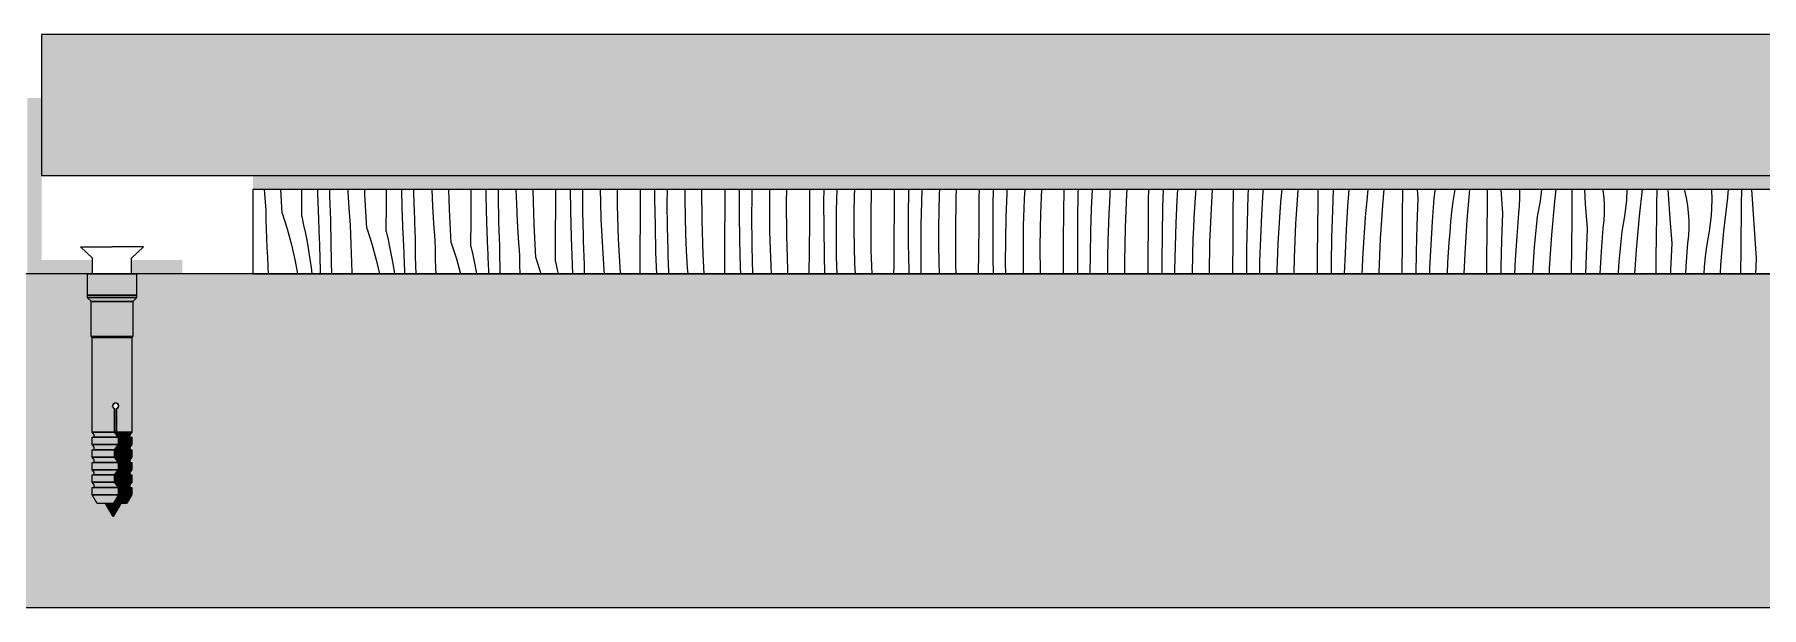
# Model space of a CAD drawing. Header units: millimetres. Extents: x -5804 to 56024, y 506 to 54141.
# Drawn here: x 23991 to 26443, y 4555 to 5369 of the extents above; entities that cross this region are included whole.
import ezdxf

# ---------------------------------------------------------------- set-up
doc = ezdxf.new("R2010")
doc.units = ezdxf.units.MM
for name, color, linetype, lineweight in [('02', 251, 'Continuous', 15), ('2D Drafting - General121', 255, 'Continuous', 0), ('2D Drafting - General2', 251, 'Continuous', 15), ('2D Drafting - General81', 251, 'Continuous', 20)]:
    doc.layers.add(name, color=color, linetype=linetype, lineweight=lineweight)

# ---------------------------------------------------------------- blocks, each defined once
blk = doc.blocks.new('*X66')
at = {"layer": '2D Drafting - General81', "linetype": 'Continuous'}
for p, q in [((-70904.1, -134796.9), (-70904.5, -134791.3)), ((-70902.3, -134821), (-70904.1, -134796.9)), ((-70879.5, -134825), (-70881.3, -134791.3)), ((-70851.7, -134829.9), (-70851.4, -134791.3)), ((-70828.9, -134796), (-70829, -134791.3)), ((-70827.5, -134834.2), (-70828.9, -134796)), ((-70811.9, -134792.8), (-70811.9, -134791.3)), ((-70811.8, -134798.4), (-70811.9, -134792.8)), ((-70785.5, -134794), (-70785.6, -134791.3)), ((-70784.1, -134818.1), (-70785.5, -134794)), ((-70762, -134798.4), (-70762.2, -134791.3)), ((-70731.4, -134811.7), (-70731.2, -134791.3)), ((-70708.9, -134817.2), (-70709.5, -134791.3)), ((-70691.9, -134814), (-70692.3, -134791.3)), ((-70665.4, -134815.1), (-70666.5, -134791.3)), ((-70641.9, -134819.6), (-70642.7, -134791.3)), ((-70611.3, -134832.9), (-70611, -134793.6)), ((-70611, -134793.6), (-70611, -134791.3)), ((-70589.8, -134800.2), (-70589.9, -134791.3)), ((-70572.5, -134802.1), (-70572.5, -134791.3)), ((-70546.5, -134812.2), (-70547.1, -134791.3)), ((-70523.3, -134793), (-70523.3, -134791.3)), ((-70521.8, -134840.8), (-70523.3, -134793)), ((-70491, -134814.7), (-70490.8, -134791.3)), ((-70469.7, -134821.4), (-70470.2, -134791.3)), ((-70452.4, -134823.3), (-70452.6, -134791.3)), ((-70427.1, -134809.2), (-70427.4, -134791.3)), ((-70403.2, -134814.1), (-70403.3, -134791.3)), ((-70370.9, -134835.9), (-70370.6, -134796.6)), ((-70370.6, -134796.6), (-70370.6, -134791.3)), ((-70350.2, -134804.4), (-70350.3, -134791.3)), ((-70332.6, -134811.4), (-70332.4, -134791.3)), ((-70307.4, -134806.2), (-70307.4, -134791.3)), ((-70283.1, -134835.3), (-70283.4, -134791.3)), ((-70250.5, -134817.7), (-70250.3, -134791.3)), ((-70230.1, -134825.6), (-70230.3, -134791.3)), ((-70212.3, -134799.5), (-70212.1, -134791.3)), ((-70187.3, -134803.3), (-70187.2, -134791.3)), ((-70163.4, -134808.7), (-70163.1, -134791.3)), ((-70130.2, -134799.6), (-70130.1, -134791.3)), ((-70110.2, -134808.6), (-70110.1, -134791.3)), ((-70092.2, -134820.7), (-70091.6, -134791.3)), ((-70066.9, -134800.3), (-70066.6, -134791.3)), ((-70043.3, -134829.8), (-70042.6, -134791.3)), ((-70010.1, -134820.7), (-70009.9, -134791.3)), ((-69990.2, -134829.8), (-69989.9, -134791.6)), ((-69989.9, -134791.6), (-69989.9, -134791.3)), ((-69971.5, -134808.8), (-69970.9, -134791.3)), ((-69946.1, -134797.3), (-69945.9, -134791.3)), ((-69922.4, -134803.2), (-69921.9, -134791.3)), ((-69889.7, -134802.6), (-69889.6, -134791.3)), ((-69869.9, -134812.8), (-69869.5, -134791.3)), ((-69851.4, -134830), (-69850.3, -134797)), ((-69850.3, -134797), (-69850, -134791.3)), ((-69825.4, -134804), (-69824.8, -134791.3)), ((-69802.3, -134824.4), (-69801, -134791.3)), ((-69769.7, -134823.7), (-69769.4, -134791.3)), ((-69749.8, -134834), (-69749.2, -134795.8)), ((-69749.2, -134795.8), (-69749, -134791.3)), ((-69730.2, -134818.2), (-69729, -134791.3)), ((-69704.6, -134810.7), (-69703.7, -134796.2)), ((-69703.7, -134796.2), (-69703.4, -134791.3)), ((-69680.3, -134797.8), (-69679.9, -134791.3)), ((-69649.3, -134805.5), (-69649.1, -134791.3)), ((-69629.1, -134817), (-69628.4, -134791.3)), ((-69608.6, -134806.3), (-69607.7, -134791.3)), ((-69582.7, -134802.9), (-69581.8, -134791.3)), ((-69560.2, -134818.9), (-69558.4, -134791.3)), ((-69529.2, -134826.7), (-69528.9, -134791.3)), ((-69508, -134800), (-69507.7, -134791.3)), ((-69488.5, -134827.5), (-69486.5, -134794.5)), ((-69486.5, -134794.5), (-69486.3, -134791.3)), ((-69461.5, -134809.6), (-69460.2, -134795.1)), ((-69460.2, -134795.1), (-69459.8, -134791.3)), ((-69440.2, -134840.1), (-69437.1, -134792.4)), ((-69437.1, -134792.4), (-69437, -134791.3)), ((-69408.8, -134808.5), (-69408.6, -134791.3)), ((-69387.9, -134821.2), (-69386.8, -134791.3)), ((-69366.4, -134815.7), (-69364.6, -134791.3)), ((-69338.7, -134801.9), (-69337.6, -134791.3)), ((-69317, -134813.6), (-69315, -134791.3)), ((-69288.7, -134829.7), (-69288.4, -134791.3)), ((-69266.4, -134804.2), (-69267.4, -134791.3)), ((-69243.9, -134803.9), (-69242.7, -134793.2)), ((-69242.7, -134793.2), (-69242.6, -134791.3)), ((-69217.1, -134808.6), (-69214, -134791.3)), ((-69196.9, -134834.7), (-69193.1, -134791.3)), ((-69168.3, -134811.5), (-69168.1, -134791.3)), ((-69146.4, -134825.4), (-69148.9, -134791.3)), ((-69122.1, -134793), (-69122.2, -134791.3)), ((-69122.1, -134803.7), (-69122.1, -134793)), ((-69093.1, -134808), (-69091.2, -134791.3)), ((-69072.7, -134808.3), (-69070.8, -134791.3)), ((-69048, -134811.8), (-69047.8, -134791.3)), ((-69028.9, -134811.7), (-69030.2, -134791.3)), ((-69003.9, -134792.8), (-69004.2, -134791.3)), ((-69002.7, -134803.4), (-69003.9, -134792.8)), ((-68970.5, -134807.1), (-68969.7, -134791.3)), ((-68952.6, -134829.4), (-68948.3, -134791.3)), ((-68927.7, -134812.1), (-68927.4, -134791.3)), ((-68911.1, -134798.1), (-68911.5, -134791.3)), ((-68888.2, -134792.9), (-68888.7, -134791.3)), ((-68885.7, -134803.4), (-68888.2, -134792.9)), ((-68849.3, -134806.1), (-68849.6, -134791.3)), ((-68827.2, -134803.1), (-68826.4, -134796.3)), ((-68826.4, -134796.3), (-68825.9, -134791.3)), ((-68807.4, -134812.4), (-68807.1, -134791.5)), ((-68807.1, -134791.5), (-68807.1, -134791.3)), ((-68791, -134819.3), (-68792.7, -134791.3)), ((-70902.1, -134834.3), (-70902.3, -134821)), ((-70811.6, -134803.9), (-70811.8, -134798.4)), ((-70811.4, -134809.5), (-70811.6, -134803.9)), ((-70811.2, -134815), (-70811.4, -134809.5)), ((-70811, -134820.6), (-70811.2, -134815)), ((-70810.8, -134826.1), (-70811, -134820.6)), ((-70782.3, -134842.1), (-70784.1, -134818.1)), ((-70759.4, -134846.2), (-70762, -134798.4)), ((-70731.6, -134851.1), (-70731.4, -134811.7)), ((-70707.5, -134855.3), (-70708.9, -134817.2)), ((-70691.7, -134819.5), (-70691.9, -134814)), ((-70691.5, -134825.1), (-70691.7, -134819.5)), ((-70664, -134839.2), (-70665.4, -134815.1)), ((-70639.4, -134867.3), (-70641.9, -134819.6)), ((-70588.8, -134838.4), (-70589.8, -134800.2)), ((-70571.8, -134835.2), (-70572.5, -134802.1)), ((-70545.4, -134836.3), (-70546.5, -134812.2)), ((-70491.2, -134854.1), (-70491, -134814.7)), ((-70468.7, -134859.5), (-70469.7, -134821.4)), ((-70426.4, -134833.4), (-70427.1, -134809.2)), ((-70401.8, -134861.9), (-70403.2, -134814.1)), ((-70349.6, -134842.6), (-70350.2, -134804.4)), ((-70332.3, -134844.5), (-70332.6, -134811.4)), ((-70307, -134830.4), (-70307.4, -134806.2)), ((-70250.8, -134857.1), (-70250.5, -134817.7)), ((-70212.5, -134832.6), (-70212.3, -134799.5)), ((-70187.3, -134827.4), (-70187.3, -134803.3)), ((-70163.1, -134856.5), (-70163.4, -134808.7)), ((-70130.5, -134838.9), (-70130.2, -134799.6)), ((-70110.1, -134846.8), (-70110.2, -134808.6)), ((-70092.4, -134853.8), (-70092.2, -134820.7)), ((-70067.3, -134824.4), (-70066.9, -134800.3)), ((-70010.4, -134860.1), (-70010.1, -134820.7)), ((-69972.1, -134841.9), (-69971.5, -134808.8)), ((-69947.2, -134845.6), (-69946.8, -134821.5)), ((-69946.8, -134821.5), (-69946.1, -134797.3)), ((-69923.2, -134851), (-69922.4, -134803.2)), ((-69890, -134841.9), (-69889.7, -134802.6)), ((-69870.1, -134850.9), (-69869.9, -134812.8)), ((-69826.8, -134842.6), (-69826, -134818.5)), ((-69826, -134818.5), (-69825.4, -134804)), ((-69731.3, -134851.2), (-69730.2, -134818.2)), ((-69705.4, -134825.2), (-69704.6, -134810.7)), ((-69682.3, -134845.5), (-69680.3, -134797.8)), ((-69649.6, -134844.9), (-69649.3, -134805.5)), ((-69629.7, -134855.1), (-69629.1, -134817)), ((-69610.2, -134839.3), (-69608.6, -134806.3)), ((-69584.5, -134831.8), (-69583.7, -134817.4)), ((-69583.7, -134817.4), (-69582.7, -134802.9)), ((-69562.2, -134866.7), (-69560.2, -134818.9)), ((-69509, -134838.1), (-69508, -134800)), ((-69462.6, -134824.1), (-69461.5, -134809.6)), ((-69409.1, -134847.9), (-69408.8, -134808.5)), ((-69389, -134859.3), (-69387.9, -134821.2)), ((-69368.5, -134848.7), (-69366.4, -134815.7)), ((-69341.4, -134830.8), (-69340.1, -134816.3)), ((-69340.1, -134816.3), (-69338.7, -134801.9)), ((-69320.1, -134861.3), (-69317, -134813.6)), ((-69267.9, -134842.3), (-69266.4, -134804.2)), ((-69246.4, -134836.8), (-69243.9, -134803.9)), ((-69218.7, -134823), (-69217.1, -134808.6)), ((-69168.7, -134850.9), (-69168.3, -134811.5)), ((-69123.8, -134825.1), (-69122.7, -134814.4)), ((-69122.7, -134814.4), (-69122.1, -134803.7)), ((-69097.1, -134829.8), (-69093.1, -134808)), ((-69076.9, -134855.9), (-69072.7, -134808.3)), ((-69048.2, -134832.7), (-69048, -134811.8)), ((-69026.3, -134846.6), (-69028.9, -134811.7)), ((-69002.1, -134814.1), (-69002.7, -134803.4)), ((-69002, -134824.9), (-69002.1, -134814.1)), ((-68973, -134829.1), (-68970.5, -134807.1)), ((-68928, -134833), (-68927.7, -134812.1)), ((-68908.8, -134832.9), (-68911.1, -134798.1)), ((-68883.9, -134814), (-68885.7, -134803.4)), ((-68882.6, -134824.6), (-68883.9, -134814)), ((-68850.4, -134828.3), (-68849.3, -134806.1)), ((-68832.5, -134850.6), (-68827.2, -134803.1)), ((-68807.7, -134833.3), (-68807.4, -134812.4)), ((-68788.7, -134854.1), (-68791, -134819.3)), ((-70901.7, -134847.6), (-70902.1, -134834.3)), ((-70879.5, -134825), (-70872.3, -134847.4)), ((-70851.7, -134829.9), (-70849, -134841.9)), ((-70849, -134841.9), (-70846.5, -134853.9)), ((-70827.4, -134838.8), (-70827.5, -134834.2)), ((-70827.1, -134843.5), (-70827.4, -134838.8)), ((-70826.9, -134848.2), (-70827.1, -134843.5)), ((-70810.5, -134831.7), (-70810.8, -134826.1)), ((-70810.3, -134837.2), (-70810.5, -134831.7)), ((-70809.9, -134865.8), (-70810.3, -134837.2)), ((-70782, -134855.5), (-70782.3, -134842.1)), ((-70691.3, -134830.6), (-70691.5, -134825.1)), ((-70691.1, -134836.2), (-70691.3, -134830.6)), ((-70690.9, -134841.7), (-70691.1, -134836.2)), ((-70690.7, -134847.3), (-70690.9, -134841.7)), ((-70662.2, -134863.3), (-70664, -134839.2)), ((-70611.6, -134872.2), (-70611.3, -134832.9)), ((-70587.4, -134876.5), (-70588.8, -134838.4)), ((-70571.6, -134840.7), (-70571.8, -134835.2)), ((-70571.5, -134846.3), (-70571.6, -134840.7)), ((-70543.9, -134860.4), (-70545.4, -134836.3)), ((-70519.3, -134888.5), (-70521.8, -134840.8)), ((-70451.7, -134856.3), (-70452.4, -134823.3)), ((-70425.3, -134857.5), (-70426.4, -134833.4)), ((-70371.2, -134875.2), (-70370.9, -134835.9)), ((-70348.7, -134880.7), (-70349.6, -134842.6)), ((-70331.6, -134877.5), (-70332.3, -134844.5)), ((-70306.3, -134854.5), (-70307, -134830.4)), ((-70281.7, -134883.1), (-70283.1, -134835.3)), ((-70229.6, -134863.7), (-70230.1, -134825.6)), ((-70212.3, -134865.6), (-70212.5, -134832.6)), ((-70187, -134851.6), (-70187.3, -134827.4)), ((-70130.8, -134878.2), (-70130.5, -134838.9)), ((-70067.3, -134848.6), (-70067.3, -134824.4)), ((-70043, -134877.7), (-70043.3, -134829.8)), ((-69990, -134867.9), (-69990.2, -134829.8)), ((-69972.4, -134874.9), (-69972.1, -134841.9)), ((-69947.2, -134869.8), (-69947.2, -134845.6)), ((-69890.3, -134881.2), (-69890, -134841.9)), ((-69852.1, -134863.1), (-69851.4, -134830)), ((-69827.1, -134866.8), (-69826.8, -134842.6)), ((-69803.2, -134872.2), (-69802.3, -134824.4)), ((-69770, -134863.1), (-69769.7, -134823.7)), ((-69750, -134872.1), (-69749.8, -134834)), ((-69706.7, -134863.8), (-69706, -134839.7)), ((-69706, -134839.7), (-69705.4, -134825.2)), ((-69683.1, -134893.3), (-69682.3, -134845.5)), ((-69649.9, -134884.2), (-69649.6, -134844.9)), ((-69611.3, -134872.4), (-69610.2, -134839.3)), ((-69585.3, -134846.3), (-69584.5, -134831.8)), ((-69529.5, -134866.1), (-69529.2, -134826.7)), ((-69509.7, -134876.3), (-69509, -134838.1)), ((-69490.1, -134860.5), (-69488.5, -134827.5)), ((-69464.5, -134853), (-69463.6, -134838.5)), ((-69463.6, -134838.5), (-69462.6, -134824.1)), ((-69442.1, -134887.9), (-69440.2, -134840.1)), ((-69343.5, -134859.7), (-69342.5, -134845.2)), ((-69342.5, -134845.2), (-69341.4, -134830.8)), ((-69289.1, -134869.1), (-69288.7, -134829.7)), ((-69268.9, -134880.5), (-69267.9, -134842.3)), ((-69248.4, -134869.8), (-69246.4, -134836.8)), ((-69221.3, -134851.9), (-69220.1, -134837.5)), ((-69220.1, -134837.5), (-69218.7, -134823)), ((-69200, -134882.4), (-69196.9, -134834.7)), ((-69147.8, -134863.5), (-69146.4, -134825.4)), ((-69126.3, -134858), (-69123.8, -134825.1)), ((-69100, -134858.7), (-69098.6, -134844.2)), ((-69098.6, -134844.2), (-69097.1, -134829.8)), ((-69048.6, -134872.1), (-69048.2, -134832.7)), ((-69003.8, -134846.2), (-69002.6, -134835.6)), ((-69002.6, -134835.6), (-69002, -134824.9)), ((-68977, -134851), (-68973, -134829.1)), ((-68956.8, -134877.1), (-68952.6, -134829.4)), ((-68928.2, -134853.9), (-68928, -134833)), ((-68906.2, -134867.7), (-68908.8, -134832.9)), ((-68882, -134835.3), (-68882.6, -134824.6)), ((-68882.5, -134856.7), (-68882, -134846)), ((-68882, -134846), (-68882, -134835.3)), ((-68853, -134850.3), (-68850.4, -134828.3)), ((-68807.9, -134854.2), (-68807.7, -134833.3)), ((-70901.2, -134860.9), (-70901.7, -134847.6)), ((-70900.7, -134874.2), (-70901.2, -134860.9)), ((-70872.3, -134847.4), (-70866, -134870.1)), ((-70866, -134870.1), (-70860.8, -134893)), ((-70846.5, -134853.9), (-70844.1, -134865.9)), ((-70844.1, -134865.9), (-70842, -134878)), ((-70826.7, -134852.9), (-70826.9, -134848.2)), ((-70826.5, -134857.5), (-70826.7, -134852.9)), ((-70826.3, -134862.2), (-70826.5, -134857.5)), ((-70826, -134866.9), (-70826.3, -134862.2)), ((-70825.8, -134871.5), (-70826, -134866.9)), ((-70809.3, -134894.4), (-70809.9, -134865.8)), ((-70781.6, -134868.8), (-70782, -134855.5)), ((-70781.2, -134882.1), (-70781.6, -134868.8)), ((-70759.4, -134846.2), (-70752.2, -134868.6)), ((-70752.2, -134868.6), (-70746, -134891.2)), ((-70731.6, -134851.1), (-70728.9, -134863)), ((-70728.9, -134863), (-70726.4, -134875)), ((-70707.3, -134860), (-70707.5, -134855.3)), ((-70707.1, -134864.7), (-70707.3, -134860)), ((-70706.9, -134869.4), (-70707.1, -134864.7)), ((-70706.7, -134874), (-70706.9, -134869.4)), ((-70690.5, -134852.8), (-70690.7, -134847.3)), ((-70690.2, -134858.4), (-70690.5, -134852.8)), ((-70689.9, -134887), (-70690.2, -134858.4)), ((-70661.9, -134876.6), (-70662.2, -134863.3)), ((-70639.4, -134867.3), (-70632.1, -134889.7)), ((-70571.3, -134851.8), (-70571.5, -134846.3)), ((-70571.1, -134857.4), (-70571.3, -134851.8)), ((-70570.9, -134862.9), (-70571.1, -134857.4)), ((-70570.6, -134868.5), (-70570.9, -134862.9)), ((-70570.4, -134874), (-70570.6, -134868.5)), ((-70542.1, -134884.5), (-70543.9, -134860.4)), ((-70491.5, -134893.4), (-70491.2, -134854.1)), ((-70467.3, -134897.7), (-70468.7, -134859.5)), ((-70451.6, -134861.9), (-70451.7, -134856.3)), ((-70451.4, -134867.4), (-70451.6, -134861.9)), ((-70451.2, -134873), (-70451.4, -134867.4)), ((-70423.9, -134881.6), (-70425.3, -134857.5)), ((-70399.2, -134909.7), (-70401.8, -134861.9)), ((-70305.2, -134878.6), (-70306.3, -134854.5)), ((-70251.1, -134896.4), (-70250.8, -134857.1)), ((-70228.6, -134901.9), (-70229.6, -134863.7)), ((-70211.6, -134898.7), (-70212.3, -134865.6)), ((-70186.3, -134875.7), (-70187, -134851.6)), ((-70161.6, -134904.3), (-70163.1, -134856.5)), ((-70109.5, -134884.9), (-70110.1, -134846.8)), ((-70092.2, -134886.8), (-70092.4, -134853.8)), ((-70066.9, -134872.7), (-70067.3, -134848.6)), ((-70010.7, -134899.4), (-70010.4, -134860.1)), ((-69989.4, -134906.1), (-69990, -134867.9)), ((-69946.8, -134893.9), (-69947.2, -134869.8)), ((-69922.9, -134898.8), (-69923.2, -134851)), ((-69869.9, -134889.1), (-69870.1, -134850.9)), ((-69852.3, -134896.1), (-69852.1, -134863.1)), ((-69827.1, -134890.9), (-69827.1, -134866.8)), ((-69770.3, -134902.4), (-69770, -134863.1)), ((-69732, -134884.2), (-69731.3, -134851.2)), ((-69707.1, -134887.9), (-69706.7, -134863.8)), ((-69630, -134893.3), (-69629.7, -134855.1)), ((-69586.6, -134885), (-69585.9, -134860.8)), ((-69585.9, -134860.8), (-69585.3, -134846.3)), ((-69563, -134911.3), (-69562.2, -134866.7)), ((-69529.8, -134905.4), (-69529.5, -134866.1)), ((-69491.2, -134893.5), (-69490.1, -134860.5)), ((-69465.8, -134882), (-69465.2, -134867.5)), ((-69465.2, -134867.5), (-69464.5, -134853)), ((-69409.5, -134887.2), (-69409.1, -134847.9)), ((-69389.6, -134897.5), (-69389, -134859.3)), ((-69370, -134881.7), (-69368.5, -134848.7)), ((-69344.4, -134874.2), (-69343.5, -134859.7)), ((-69322, -134909.1), (-69320.1, -134861.3)), ((-69289.4, -134908.4), (-69289.1, -134869.1)), ((-69250, -134902.8), (-69248.4, -134869.8)), ((-69223.5, -134880.9), (-69222.5, -134866.4)), ((-69222.5, -134866.4), (-69221.3, -134851.9)), ((-69169, -134890.2), (-69168.7, -134850.9)), ((-69148.8, -134901.7), (-69147.8, -134863.5)), ((-69128.3, -134891), (-69126.3, -134858)), ((-69101.3, -134873.1), (-69100, -134858.7)), ((-69080, -134903.6), (-69076.9, -134855.9)), ((-69027.7, -134884.7), (-69026.3, -134846.6)), ((-69006.2, -134879.2), (-69003.8, -134846.2)), ((-68979.9, -134879.8), (-68978.5, -134865.4)), ((-68978.5, -134865.4), (-68977, -134851)), ((-68928.5, -134893.2), (-68928.2, -134853.9)), ((-68907.7, -134905.9), (-68906.2, -134867.7)), ((-68886.2, -134900.4), (-68883.7, -134867.4)), ((-68883.7, -134867.4), (-68882.5, -134856.7)), ((-68856.9, -134872.1), (-68853, -134850.3)), ((-68836.7, -134898.2), (-68832.5, -134850.6)), ((-68808.1, -134875.1), (-68807.9, -134854.2)), ((-68786.1, -134888.9), (-68788.7, -134854.1)), ((-70900, -134887.5), (-70900.7, -134874.2)), ((-70899.3, -134900.8), (-70900, -134887.5)), ((-70860.8, -134893), (-70857.5, -134911.3)), ((-70842, -134878), (-70840.1, -134890.1)), ((-70840.1, -134890.1), (-70838.4, -134902.3)), ((-70825.2, -134906.5), (-70825.8, -134871.5)), ((-70808.7, -134911.3), (-70809.3, -134894.4)), ((-70780.6, -134895.4), (-70781.2, -134882.1)), ((-70746, -134891.2), (-70741.4, -134911.3)), ((-70726.4, -134875), (-70724.1, -134887.1)), ((-70724.1, -134887.1), (-70722, -134899.2)), ((-70706.4, -134878.7), (-70706.7, -134874)), ((-70706.2, -134883.4), (-70706.4, -134878.7)), ((-70706, -134888), (-70706.2, -134883.4)), ((-70705.7, -134892.7), (-70706, -134888)), ((-70705.4, -134911.3), (-70705.7, -134892.7)), ((-70689.3, -134911.3), (-70689.9, -134887)), ((-70661.6, -134889.9), (-70661.9, -134876.6)), ((-70661.1, -134903.3), (-70661.6, -134889.9)), ((-70632.1, -134889.7), (-70626.2, -134911.3)), ((-70611.6, -134872.2), (-70608.8, -134884.2)), ((-70608.8, -134884.2), (-70606.3, -134896.2)), ((-70587.2, -134881.2), (-70587.4, -134876.5)), ((-70587, -134885.9), (-70587.2, -134881.2)), ((-70586.8, -134890.5), (-70587, -134885.9)), ((-70586.6, -134895.2), (-70586.8, -134890.5)), ((-70570.2, -134879.5), (-70570.4, -134874)), ((-70569.8, -134908.1), (-70570.2, -134879.5)), ((-70541.9, -134897.8), (-70542.1, -134884.5)), ((-70519.3, -134888.5), (-70512.1, -134910.9)), ((-70491.5, -134893.4), (-70488.8, -134905.4)), ((-70451, -134878.5), (-70451.2, -134873)), ((-70450.8, -134884.1), (-70451, -134878.5)), ((-70450.6, -134889.6), (-70450.8, -134884.1)), ((-70450.3, -134895.2), (-70450.6, -134889.6)), ((-70422.1, -134905.7), (-70423.9, -134881.6)), ((-70371.4, -134911.3), (-70371.2, -134875.2)), ((-70347.5, -134911.3), (-70348.7, -134880.7)), ((-70331.5, -134883), (-70331.6, -134877.5)), ((-70331.3, -134888.6), (-70331.5, -134883)), ((-70331.1, -134894.1), (-70331.3, -134888.6)), ((-70330.9, -134899.7), (-70331.1, -134894.1)), ((-70303.8, -134902.8), (-70305.2, -134878.6)), ((-70280.2, -134911.3), (-70281.7, -134883.1)), ((-70185.2, -134899.8), (-70186.3, -134875.7)), ((-70131, -134911.3), (-70130.8, -134878.2)), ((-70108.8, -134911.3), (-70109.5, -134884.9)), ((-70091.7, -134911.3), (-70092.2, -134886.8)), ((-70066.2, -134896.9), (-70066.9, -134872.7)), ((-70042, -134911.3), (-70043, -134877.7)), ((-69972.1, -134908), (-69972.4, -134874.9)), ((-69946.3, -134911.3), (-69946.8, -134893.9)), ((-69890.6, -134911.3), (-69890.3, -134881.2)), ((-69869.6, -134911.3), (-69869.9, -134889.1)), ((-69826.8, -134911.3), (-69827.1, -134890.9)), ((-69802.9, -134911.3), (-69803.2, -134872.2)), ((-69749.9, -134910.3), (-69750, -134872.1)), ((-69732.2, -134911.3), (-69732, -134884.2)), ((-69707.1, -134911.3), (-69707.1, -134887.9)), ((-69683, -134911.3), (-69683.1, -134893.3)), ((-69650.1, -134911.3), (-69649.9, -134884.2)), ((-69629.9, -134911.3), (-69630, -134893.3)), ((-69611.9, -134905.4), (-69611.3, -134872.4)), ((-69587, -134909.1), (-69586.6, -134885)), ((-69509.9, -134911.3), (-69509.7, -134876.3)), ((-69491.6, -134911.3), (-69491.2, -134893.5)), ((-69466.6, -134906.1), (-69465.8, -134882)), ((-69442.5, -134911.3), (-69442.1, -134887.9)), ((-69409.7, -134911.3), (-69409.5, -134887.2)), ((-69371, -134911.3), (-69370, -134881.7)), ((-69345.8, -134903.2), (-69345.2, -134888.7)), ((-69345.2, -134888.7), (-69344.4, -134874.2)), ((-69269.4, -134911.3), (-69268.9, -134880.5)), ((-69224.3, -134895.4), (-69223.5, -134880.9)), ((-69201.2, -134911.3), (-69200, -134882.4)), ((-69169.2, -134911.3), (-69169, -134890.2)), ((-69129.3, -134911.3), (-69128.3, -134891)), ((-69103.4, -134902), (-69102.4, -134887.6)), ((-69102.4, -134887.6), (-69101.3, -134873.1)), ((-69048.9, -134911.3), (-69048.6, -134872.1)), ((-69028.5, -134911.3), (-69027.7, -134884.7)), ((-69008.2, -134911.3), (-69006.2, -134879.2)), ((-68982.3, -134908.7), (-68981.2, -134894.3)), ((-68981.2, -134894.3), (-68979.9, -134879.8)), ((-68959, -134911.3), (-68956.8, -134877.1)), ((-68928.7, -134911.3), (-68928.5, -134893.2)), ((-68859.9, -134901), (-68858.5, -134886.6)), ((-68858.5, -134886.6), (-68856.9, -134872.1)), ((-68808.4, -134911.3), (-68808.1, -134875.1)), ((-68787, -134911.3), (-68786.1, -134888.9)), ((-70898.7, -134911.3), (-70899.3, -134900.8)), ((-70838.4, -134902.3), (-70837.2, -134911.3)), ((-70825.1, -134911.3), (-70825.2, -134906.5)), ((-70780, -134908.7), (-70780.6, -134895.4)), ((-70779.8, -134911.3), (-70780, -134908.7)), ((-70722, -134899.2), (-70720, -134911.3)), ((-70720, -134911.3), (-70720, -134911.3)), ((-70660.8, -134911.3), (-70661.1, -134903.3)), ((-70606.3, -134896.2), (-70604, -134908.3)), ((-70604, -134908.3), (-70603.5, -134911.3)), ((-70586.4, -134899.9), (-70586.6, -134895.2)), ((-70586.1, -134904.5), (-70586.4, -134899.9)), ((-70585.9, -134909.2), (-70586.1, -134904.5)), ((-70585.8, -134911.3), (-70585.9, -134909.2)), ((-70569.7, -134911.3), (-70569.8, -134908.1)), ((-70541.5, -134911.1), (-70541.9, -134897.8)), ((-70541.5, -134911.3), (-70541.5, -134911.1)), ((-70512.1, -134910.9), (-70512, -134911.3)), ((-70488.8, -134905.4), (-70487.5, -134911.3)), ((-70467.1, -134902.3), (-70467.3, -134897.7)), ((-70466.9, -134907), (-70467.1, -134902.3)), ((-70466.8, -134911.3), (-70466.9, -134907)), ((-70450.1, -134900.7), (-70450.3, -134895.2)), ((-70450, -134911.3), (-70450.1, -134900.7)), ((-70421.9, -134911.3), (-70422.1, -134905.7)), ((-70399.2, -134909.7), (-70398.7, -134911.3)), ((-70330.7, -134905.2), (-70330.9, -134899.7)), ((-70330.5, -134910.8), (-70330.7, -134905.2)), ((-70330.5, -134911.3), (-70330.5, -134910.8)), ((-70303.1, -134911.3), (-70303.8, -134902.8)), ((-70251.2, -134911.3), (-70251.1, -134896.4)), ((-70228.2, -134911.3), (-70228.6, -134901.9)), ((-70211.4, -134904.2), (-70211.6, -134898.7)), ((-70211.2, -134909.8), (-70211.4, -134904.2)), ((-70211.2, -134911.3), (-70211.2, -134909.8)), ((-70184.5, -134911.3), (-70185.2, -134899.8)), ((-70161.3, -134911.3), (-70161.6, -134904.3)), ((-70065.5, -134911.3), (-70066.2, -134896.9)), ((-70010.8, -134911.3), (-70010.7, -134899.4)), ((-69989.3, -134911.3), (-69989.4, -134906.1)), ((-69972.1, -134911.3), (-69972.1, -134908)), ((-69922.6, -134911.3), (-69922.9, -134898.8)), ((-69852.2, -134911.3), (-69852.3, -134896.1)), ((-69770.3, -134911.3), (-69770.3, -134902.4)), ((-69749.9, -134911.3), (-69749.9, -134910.3)), ((-69612, -134911.3), (-69611.9, -134905.4)), ((-69587, -134911.3), (-69587, -134909.1)), ((-69529.9, -134911.3), (-69529.8, -134905.4)), ((-69466.6, -134911.3), (-69466.6, -134906.1)), ((-69389.7, -134911.3), (-69389.6, -134897.5)), ((-69346, -134911.3), (-69345.8, -134903.2)), ((-69322.1, -134911.3), (-69322, -134909.1)), ((-69289.4, -134911.3), (-69289.4, -134908.4)), ((-69250.2, -134911.3), (-69250, -134902.8)), ((-69225.2, -134911.3), (-69225.1, -134909.9)), ((-69225.1, -134909.9), (-69224.3, -134895.4)), ((-69149, -134911.3), (-69148.8, -134901.7)), ((-69104, -134911.3), (-69103.4, -134902)), ((-69080.3, -134911.3), (-69080, -134903.6)), ((-68982.5, -134911.3), (-68982.3, -134908.7)), ((-68907.8, -134911.3), (-68907.7, -134905.9)), ((-68886.8, -134911.3), (-68886.2, -134900.4)), ((-68860.8, -134911.3), (-68859.9, -134901)), ((-68837.6, -134911.3), (-68836.7, -134898.2))]:
    blk.add_line(p, q, dxfattribs=at)
blk = doc.blocks.new('Wype_nienie_119')
at = {"layer": '2D Drafting - General2', "linetype": 'Continuous'}
for p, q in [((-59521, -134791.3), (-70921, -134791.3)), ((-70921, -134791.3), (-70921, -134911.3)), ((-70921, -134911.3), (-59521, -134911.3))]:
    blk.add_line(p, q, dxfattribs=at)
at = {"layer": '2D Drafting - General81', "linetype": 'Continuous'}
blk.add_blockref('*X66', (0, 0), dxfattribs=at)

msp = doc.modelspace()

# ---------------------------------------------------------------- hatches: boundary and pattern name
at = {"layer": '02', "linetype": 'Continuous'}
for points in [[(24001.03, 5279.02), (23981.03, 5279.02), (23981.03, 5029.02), (24073.32, 5029.02), (24073.32, 5049.02), (24001.03, 5049.02)], [(24128.74, 5049.02), (24128.74, 5029.02), (24201.03, 5029.02), (24201.03, 5049.02)]]:
    msp.add_hatch(color=256, dxfattribs=at).paths.add_polyline_path(points, flags=0)
at = {"layer": '2D Drafting - General121', "linetype": 'Continuous'}
for points in [[(24066.19, 5029.02), (24102.87, 5029.02), (24135.87, 5029.02), (24135.87, 4999.02), (24099.94, 4999.02), (24066.19, 4999.02)], [(24066.19, 4999.02), (24066.19, 5029.02), (24102.87, 5029.02), (24135.87, 5029.02), (24135.87, 4999.02), (24098.99, 4999.02)], [(24066.29, 4999.02), (24098.99, 4999.02), (24123.35, 4999.02), (24135.87, 4999.02), (24135.87, 4995.5), (24066.29, 4995.5)], [(24066.29, 4995.5), (24135.87, 4995.5), (24135.87, 4995.33), (24130.45, 4989.91), (24071.7, 4989.91), (24066.29, 4995.33)], [(24071.61, 4989.91), (24130.45, 4989.91), (24130.45, 4940.17), (24071.61, 4940.17)], [(24071.61, 4940.17), (24130.45, 4940.17), (24129.21, 4938.93), (24072.85, 4938.93)], [(24075.81, 4797.07), (24075.81, 4800.76), (24072.85, 4804.51), (24104.59, 4804.51), (24110.34, 4797.07)], [(24072.85, 4797.07), (24110.34, 4797.07), (24110.34, 4786.71), (24072.85, 4786.71)], [(24075.81, 4779.27), (24075.81, 4782.97), (24072.85, 4786.71), (24110.34, 4786.71), (24104.59, 4779.27)], [(24107.55, 4804.51), (24113.3, 4797.07), (24110.34, 4797.07), (24104.59, 4804.51)], [(24104.59, 4779.27), (24110.34, 4786.71), (24113.3, 4786.71), (24107.55, 4779.27)], [(24126.25, 4797.07), (24113.3, 4797.07), (24107.55, 4804.51), (24129.21, 4804.51), (24126.25, 4800.76)], [(24126.25, 4779.27), (24107.55, 4779.27), (24113.3, 4786.71), (24129.21, 4786.71), (24126.25, 4782.97)], [(24113.3, 4797.07), (24113.3, 4786.71), (24110.34, 4786.71), (24110.34, 4797.07)], [(24129.21, 4786.71), (24113.3, 4786.71), (24113.3, 4797.07), (24129.21, 4797.07)], [(24072.85, 4779.27), (24104.59, 4779.27), (24104.59, 4768.91), (24072.85, 4768.91)], [(24075.81, 4761.47), (24075.81, 4765.17), (24072.85, 4768.91), (24104.59, 4768.91), (24110.34, 4761.47)], [(24072.85, 4751.12), (24072.85, 4761.47), (24110.34, 4761.47), (24110.34, 4751.12)], [(24107.55, 4779.27), (24107.55, 4768.91), (24104.59, 4768.91), (24104.59, 4779.27)], [(24110.34, 4761.47), (24104.59, 4768.91), (24107.55, 4768.91), (24113.3, 4761.47)], [(24129.21, 4768.91), (24107.55, 4768.91), (24107.55, 4779.27), (24129.21, 4779.27)], [(24107.55, 4768.91), (24129.21, 4768.91), (24126.25, 4765.17), (24126.25, 4761.47), (24113.3, 4761.47)], [(24110.34, 4751.12), (24110.34, 4761.47), (24113.3, 4761.47), (24113.3, 4751.12)], [(24129.21, 4751.12), (24113.3, 4751.12), (24113.3, 4761.47), (24129.21, 4761.47)], [(24075.81, 4743.68), (24075.81, 4747.37), (24072.85, 4751.12), (24110.34, 4751.12), (24104.59, 4743.68)], [(24072.85, 4733.32), (24072.85, 4743.68), (24104.59, 4743.68), (24104.59, 4733.32)], [(24075.81, 4725.88), (24075.81, 4729.58), (24072.85, 4733.32), (24104.59, 4733.32), (24110.34, 4725.88)], [(24104.59, 4743.68), (24110.34, 4751.12), (24113.3, 4751.12), (24107.55, 4743.68)], [(24107.55, 4743.68), (24107.55, 4733.32), (24104.59, 4733.32), (24104.59, 4743.68)], [(24107.55, 4733.32), (24113.3, 4725.88), (24110.34, 4725.88), (24104.59, 4733.32)], [(24126.25, 4743.68), (24107.55, 4743.68), (24113.3, 4751.12), (24129.21, 4751.12), (24126.25, 4747.37)], [(24129.21, 4733.32), (24107.55, 4733.32), (24107.55, 4743.68), (24129.21, 4743.68)], [(24126.25, 4725.88), (24113.3, 4725.88), (24107.55, 4733.32), (24129.21, 4733.32), (24126.25, 4729.58)], [(24072.85, 4725.88), (24110.34, 4725.88), (24110.34, 4715.52), (24072.85, 4715.52)], [(24080, 4703.14), (24072.85, 4715.52), (24110.34, 4715.52), (24103.19, 4703.14)], [(24103.19, 4703.14), (24110.34, 4715.52), (24113.3, 4715.52), (24106.15, 4703.14)], [(24106.15, 4703.14), (24113.3, 4715.52), (24129.21, 4715.52), (24122.06, 4703.14)], [(24113.3, 4725.88), (24113.3, 4715.52), (24110.34, 4715.52), (24110.34, 4725.88)], [(24113.3, 4725.88), (24129.21, 4725.88), (24129.21, 4715.52), (24113.3, 4715.52)], [(24102.77, 4684.42), (24091.96, 4703.14), (24113.59, 4703.14)]]:
    msp.add_hatch(color=256, dxfattribs=at).paths.add_polyline_path(points)
h = msp.add_hatch(color=256, dxfattribs=at)
edge = h.paths.add_edge_path()
edge.add_line((24072.85, 4938.93), (24129.21, 4938.93))
edge.add_line((24129.21, 4938.93), (24129.21, 4804.51))
edge.add_line((24129.21, 4804.51), (24107.55, 4804.51))
edge.add_line((24107.55, 4804.51), (24107.55, 4837.82))
edge.add_arc((24106.07, 4841.73), 4.18, 290.70161, 609.29839)
edge.add_line((24104.59, 4837.82), (24104.59, 4804.51))
edge.add_line((24104.59, 4804.51), (24072.85, 4804.51))
edge.add_line((24072.85, 4804.51), (24072.85, 4938.93))
h = msp.add_hatch(color=256, dxfattribs=at)
edge = h.paths.add_edge_path()
edge.add_line((24104.59, 4804.51), (24104.59, 4837.82))
edge.add_arc((24106.07, 4841.73), 4.18, -69.29839, 249.29839, ccw=False)
edge.add_line((24107.55, 4837.82), (24107.55, 4804.51))
edge.add_line((24107.55, 4804.51), (24104.59, 4804.51))
at = {"layer": '2D Drafting - General81', "linetype": 'Continuous'}
h = msp.add_hatch(dxfattribs=at)
h.set_pattern_fill('BETON', color=256, style=0, pattern_type=2)
h.set_pattern_definition([(45, (95222.02, 139940.33), (-70.71068, 70.71068), [75, -25]), (45, (95222.02, 140011.04), (-70.71068, 70.71068), [75, -25])])
h.paths.add_polyline_path([(36001.03, 5169.02), (36001.03, 5259.02), (36001.03, 5369.02), (24001.03, 5369.02), (24001.03, 5199.02), (24001.03, 5169.02)])
msp.add_hatch(color=256, dxfattribs=at).paths.add_polyline_path([(24301.03, 5149.02), (35701.03, 5149.02), (35701.03, 5169.02), (24301.03, 5169.02)], flags=0)
h = msp.add_hatch(dxfattribs=at)
h.set_pattern_fill('SOLID___DASHED', color=256, style=0, pattern_type=2)
h.set_pattern_definition([(45, (95222.02, 139940.33), (-70.71068, 70.71068), []), (45, (95186.66, 139975.69), (-70.71068, 70.71068), [75, -25])])
h.paths.add_polyline_path([(48488.23, 4555.45), (48488.23, 5029.02), (3122.03, 5029.02), (3122.03, 4555.45)])

# ---------------------------------------------------------------- linework, layer by layer
at = {"layer": '2D Drafting - General2', "linetype": 'Continuous'}
for p, q in [((24056.29, 5067.67), (24101.03, 5067.67)), ((24073.32, 5051.64), (24056.29, 5067.67)), ((24073.32, 5029.02), (24073.32, 5051.64)), ((24145.77, 5067.67), (24101.03, 5067.67)), ((24128.74, 5051.64), (24145.77, 5067.67)), ((24128.74, 5029.02), (24128.74, 5051.64))]:
    msp.add_line(p, q, dxfattribs=at)
at = {"layer": '2D Drafting - General2', "linetype": 'Continuous', "flags": 128}
for points in [[(36001.03, 5169.02), (36001.03, 5259.02), (36001.03, 5369.02), (24001.03, 5369.02), (24001.03, 5199.02), (24001.03, 5169.02)], [(48488.23, 5029.02), (3122.03, 5029.02), (3122.03, 4555.45), (48488.23, 4555.45)], [(24066.19, 5029.02), (24102.87, 5029.02), (24135.87, 5029.02), (24135.87, 4999.02), (24099.94, 4999.02), (24066.19, 4999.02)], [(24066.19, 4999.02), (24066.19, 5029.02), (24102.87, 5029.02), (24135.87, 5029.02), (24135.87, 4999.02), (24098.99, 4999.02)], [(24066.29, 4999.02), (24098.99, 4999.02), (24123.35, 4999.02), (24135.87, 4999.02), (24135.87, 4995.5), (24066.29, 4995.5)], [(24066.29, 4995.5), (24135.87, 4995.5), (24135.87, 4995.33), (24130.45, 4989.91), (24071.7, 4989.91), (24066.29, 4995.33)], [(24071.61, 4989.91), (24130.45, 4989.91), (24130.45, 4940.17), (24071.61, 4940.17)], [(24071.61, 4940.17), (24130.45, 4940.17), (24129.21, 4938.93), (24072.85, 4938.93)], [(24075.81, 4797.07), (24075.81, 4800.76), (24072.85, 4804.51), (24104.59, 4804.51), (24110.34, 4797.07)], [(24072.85, 4797.07), (24110.34, 4797.07), (24110.34, 4786.71), (24072.85, 4786.71)], [(24075.81, 4779.27), (24075.81, 4782.97), (24072.85, 4786.71), (24110.34, 4786.71), (24104.59, 4779.27)], [(24107.55, 4804.51), (24113.3, 4797.07), (24110.34, 4797.07), (24104.59, 4804.51)], [(24104.59, 4779.27), (24110.34, 4786.71), (24113.3, 4786.71), (24107.55, 4779.27)], [(24126.25, 4797.07), (24113.3, 4797.07), (24107.55, 4804.51), (24129.21, 4804.51), (24126.25, 4800.76)], [(24126.25, 4779.27), (24107.55, 4779.27), (24113.3, 4786.71), (24129.21, 4786.71), (24126.25, 4782.97)], [(24113.3, 4797.07), (24113.3, 4786.71), (24110.34, 4786.71), (24110.34, 4797.07)], [(24129.21, 4786.71), (24113.3, 4786.71), (24113.3, 4797.07), (24129.21, 4797.07)], [(24072.85, 4779.27), (24104.59, 4779.27), (24104.59, 4768.91), (24072.85, 4768.91)], [(24075.81, 4761.47), (24075.81, 4765.17), (24072.85, 4768.91), (24104.59, 4768.91), (24110.34, 4761.47)], [(24072.85, 4751.12), (24072.85, 4761.47), (24110.34, 4761.47), (24110.34, 4751.12)], [(24107.55, 4779.27), (24107.55, 4768.91), (24104.59, 4768.91), (24104.59, 4779.27)], [(24110.34, 4761.47), (24104.59, 4768.91), (24107.55, 4768.91), (24113.3, 4761.47)], [(24129.21, 4768.91), (24107.55, 4768.91), (24107.55, 4779.27), (24129.21, 4779.27)], [(24107.55, 4768.91), (24129.21, 4768.91), (24126.25, 4765.17), (24126.25, 4761.47), (24113.3, 4761.47)], [(24110.34, 4751.12), (24110.34, 4761.47), (24113.3, 4761.47), (24113.3, 4751.12)], [(24129.21, 4751.12), (24113.3, 4751.12), (24113.3, 4761.47), (24129.21, 4761.47)], [(24075.81, 4743.68), (24075.81, 4747.37), (24072.85, 4751.12), (24110.34, 4751.12), (24104.59, 4743.68)], [(24072.85, 4733.32), (24072.85, 4743.68), (24104.59, 4743.68), (24104.59, 4733.32)], [(24075.81, 4725.88), (24075.81, 4729.58), (24072.85, 4733.32), (24104.59, 4733.32), (24110.34, 4725.88)], [(24104.59, 4743.68), (24110.34, 4751.12), (24113.3, 4751.12), (24107.55, 4743.68)], [(24107.55, 4743.68), (24107.55, 4733.32), (24104.59, 4733.32), (24104.59, 4743.68)], [(24107.55, 4733.32), (24113.3, 4725.88), (24110.34, 4725.88), (24104.59, 4733.32)], [(24126.25, 4743.68), (24107.55, 4743.68), (24113.3, 4751.12), (24129.21, 4751.12), (24126.25, 4747.37)], [(24129.21, 4733.32), (24107.55, 4733.32), (24107.55, 4743.68), (24129.21, 4743.68)], [(24126.25, 4725.88), (24113.3, 4725.88), (24107.55, 4733.32), (24129.21, 4733.32), (24126.25, 4729.58)], [(24072.85, 4725.88), (24110.34, 4725.88), (24110.34, 4715.52), (24072.85, 4715.52)], [(24080, 4703.14), (24072.85, 4715.52), (24110.34, 4715.52), (24103.19, 4703.14)], [(24103.19, 4703.14), (24110.34, 4715.52), (24113.3, 4715.52), (24106.15, 4703.14)], [(24106.15, 4703.14), (24113.3, 4715.52), (24129.21, 4715.52), (24122.06, 4703.14)], [(24113.3, 4725.88), (24113.3, 4715.52), (24110.34, 4715.52), (24110.34, 4725.88)], [(24113.3, 4725.88), (24129.21, 4725.88), (24129.21, 4715.52), (24113.3, 4715.52)], [(24102.77, 4684.42), (24091.96, 4703.14), (24113.59, 4703.14)]]:
    msp.add_lwpolyline(points, close=True, dxfattribs=at)
for points in [[(24072.85, 4938.93), (24129.21, 4938.93), (24129.21, 4804.51), (24107.55, 4804.51), (24107.55, 4837.82, 5.4750432), (24104.59, 4837.82), (24104.59, 4804.51), (24072.85, 4804.51)], [(24104.59, 4804.51), (24104.59, 4837.82, -5.4750432), (24107.55, 4837.82), (24107.55, 4804.51)]]:
    msp.add_lwpolyline(points, format="xyb", close=True, dxfattribs=at)

# ---------------------------------------------------------------- block references
at = {"layer": '2D Drafting - General81', "linetype": 'Continuous'}
msp.add_blockref('Wype_nienie_119', (95222.02, 139940.33), dxfattribs=at)

doc.saveas('drawing.dxf')
